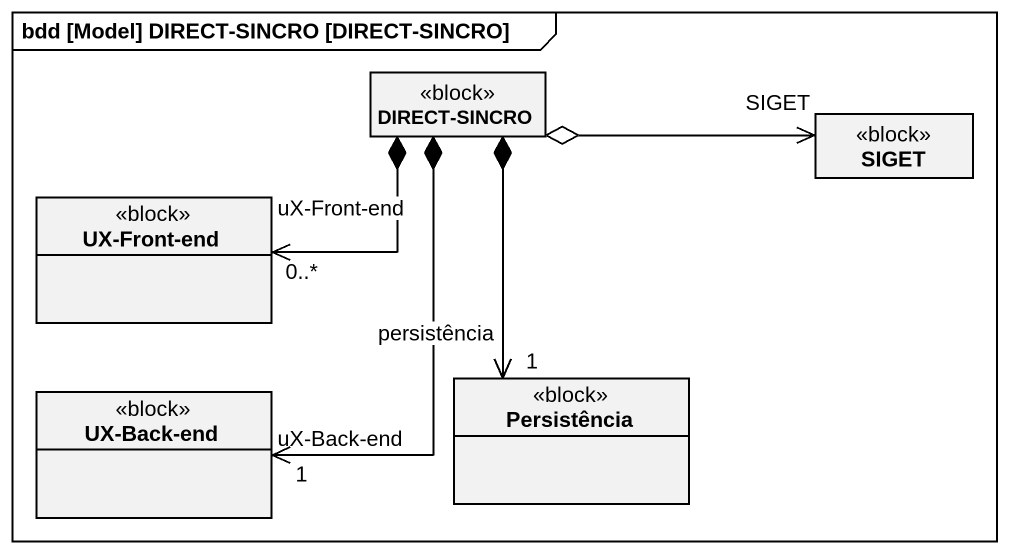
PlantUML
@startuml
mainframe bdd [Model] DIRECT-SINCRO [DIRECT-SINCRO]
hide circle
hide empty members
class "DIRECT-SINCRO" as DIRECT_SINCRO <<block>>
class SIGET <<block>>
class "UX-Front-end" as UX_Front_end <<block>>
class "UX-Back-end" as UX_Back_end <<block>>
class Persistência <<block>>
DIRECT_SINCRO o-right-> "SIGET" SIGET
DIRECT_SINCRO *-left-> "uX-Front-end\n0..*" UX_Front_end
DIRECT_SINCRO *--> "uX-Back-end\n1" UX_Back_end
DIRECT_SINCRO *--> "persistência\n1" Persistência
@enduml
